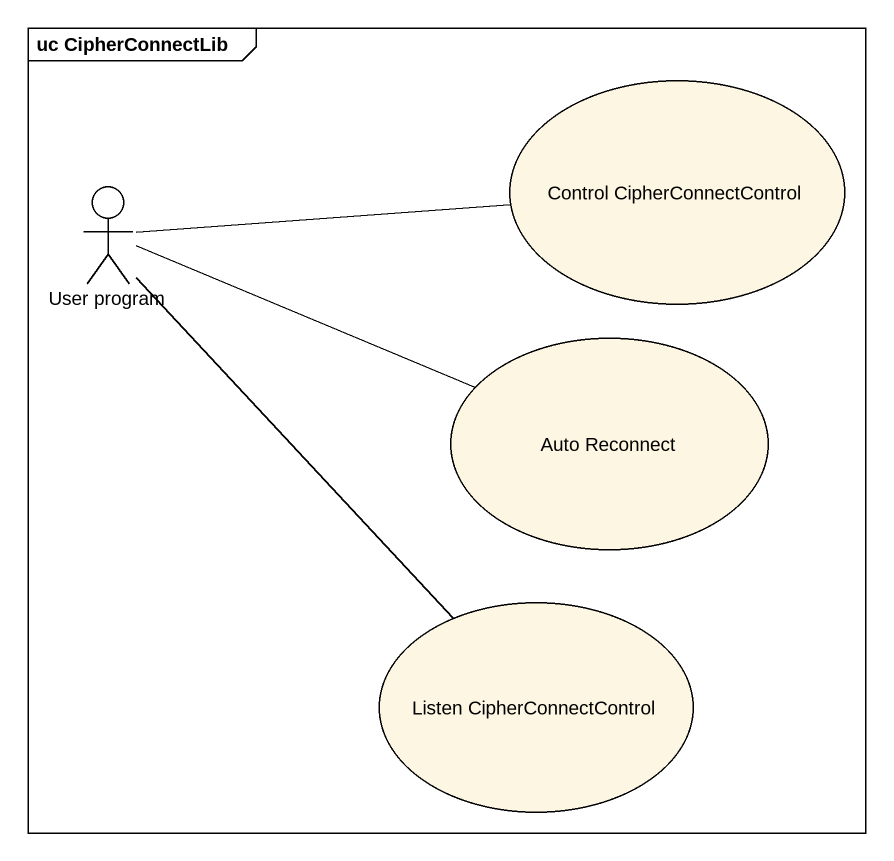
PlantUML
@startuml
mainframe uc CipherConnectLib
usecase "Control CipherConnectControl" as Control_CipherConnectControl
actor "User program" as User_program
usecase "Auto Reconnect" as Auto_Reconnect
usecase "Listen CipherConnectControl" as Listen_CipherConnectControl
User_program -right- Control_CipherConnectControl
User_program -right- Auto_Reconnect
User_program -- Listen_CipherConnectControl
@enduml
